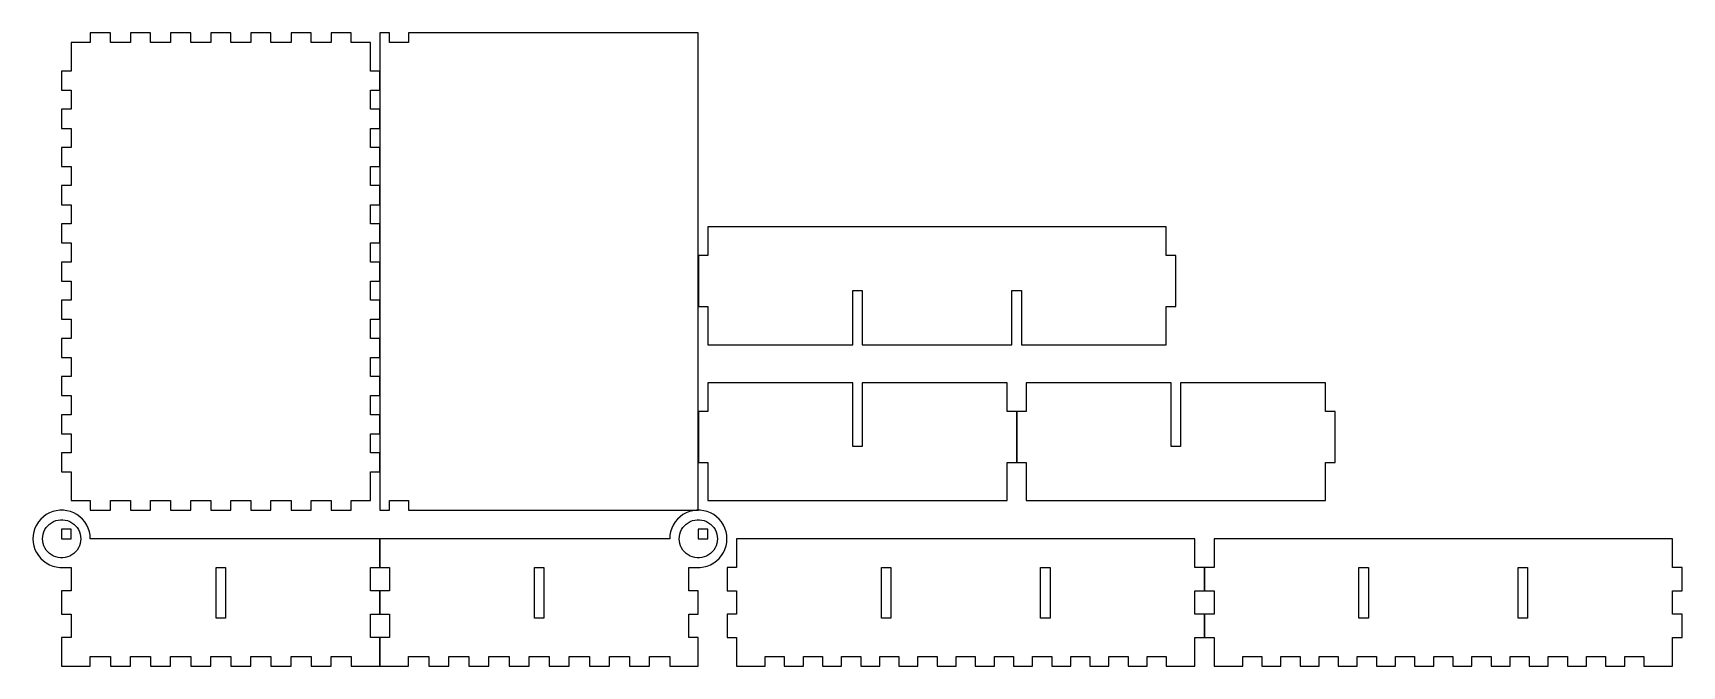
# Model space of a CAD drawing. Header units: metres. Extents: x -9 to 509, y 0 to 199.
import ezdxf

# ---------------------------------------------------------------- set-up
doc = ezdxf.new("R2010")
doc.units = ezdxf.units.M

msp = doc.modelspace()

# ---------------------------------------------------------------- linework, layer by layer
for p, q in [((15.3077, 199.01), (9, 199.01)), ((9, 199.01), (9, 196.01)), ((15.3077, 196.01), (15.3077, 199.01)), ((27.9231, 199.01), (21.6154, 199.01)), ((21.6154, 199.01), (21.6154, 196.01)), ((27.9231, 196.01), (27.9231, 199.01)), ((40.5385, 199.01), (34.2308, 199.01)), ((34.2308, 199.01), (34.2308, 196.01)), ((40.5385, 196.01), (40.5385, 199.01)), ((53.1539, 199.01), (46.8462, 199.01)), ((46.8462, 199.01), (46.8462, 196.01)), ((53.1539, 196.01), (53.1539, 199.01)), ((65.7692, 199.01), (59.4615, 199.01)), ((59.4615, 199.01), (59.4615, 196.01)), ((65.7692, 196.01), (65.7692, 199.01)), ((78.3846, 199.01), (72.0769, 199.01)), ((72.0769, 199.01), (72.0769, 196.01)), ((78.3846, 196.01), (78.3846, 199.01)), ((91, 199.01), (84.6923, 199.01)), ((84.6923, 199.01), (84.6923, 196.01)), ((91, 196.01), (91, 199.01)), ((103.01, 199.01), (100.01, 199.01)), ((100.01, 199.01), (100.01, 49.01)), ((103.01, 196.02), (103.01, 199.01)), ((200.01, 199.01), (109.01, 199.01)), ((109.01, 199.01), (109.01, 196.02)), ((200.01, 49.01), (200.01, 199.01)), ((9, 196.01), (2.99998, 196.01)), ((2.99998, 196.01), (2.99998, 187.01)), ((21.6154, 196.01), (15.3077, 196.01)), ((34.2308, 196.01), (27.9231, 196.01)), ((46.8462, 196.01), (40.5385, 196.01)), ((59.4615, 196.01), (53.1539, 196.01)), ((72.0769, 196.01), (65.7692, 196.01)), ((84.6923, 196.01), (78.3846, 196.01)), ((97, 196.01), (91, 196.01)), ((97, 187.01), (97, 196.01)), ((109.01, 196.02), (103.01, 196.02)), ((2.99998, 187.01), (0, 187.01)), ((0, 187.01), (0, 181.01)), ((100, 187.01), (97, 187.01)), ((100, 181.01), (100, 187.01)), ((0, 181.01), (2.99998, 181.01)), ((2.99998, 181.01), (2.99998, 175.01)), ((97, 175.01), (97, 181.01)), ((97, 181.01), (100, 181.01)), ((2.99998, 175.01), (0, 175.01)), ((0, 175.01), (0, 169.01)), ((100, 175.01), (97, 175.01)), ((100, 169.01), (100, 175.01)), ((0, 169.01), (2.99998, 169.01)), ((2.99998, 169.01), (2.99998, 163.01)), ((97, 163.01), (97, 169.01)), ((97, 169.01), (100, 169.01)), ((2.99998, 163.01), (0, 163.01)), ((0, 163.01), (0, 157.01)), ((100, 163.01), (97, 163.01)), ((100, 157.01), (100, 163.01)), ((0, 157.01), (2.99998, 157.01)), ((2.99998, 157.01), (2.99998, 151.01)), ((97, 151.01), (97, 157.01)), ((97, 157.01), (100, 157.01)), ((2.99998, 151.01), (0, 151.01)), ((0, 151.01), (0, 145.01)), ((100, 151.01), (97, 151.01)), ((100, 145.01), (100, 151.01)), ((0, 145.01), (2.99998, 145.01)), ((2.99998, 145.01), (2.99998, 139.01)), ((97, 139.01), (97, 145.01)), ((97, 145.01), (100, 145.01)), ((2.99998, 139.01), (0, 139.01)), ((0, 139.01), (0, 133.01)), ((100, 139.01), (97, 139.01)), ((100, 133.01), (100, 139.01)), ((347.02, 138.02), (203.02, 138.02)), ((203.02, 138.02), (203.02, 129.02)), ((347.02, 129.02), (347.02, 138.02)), ((0, 133.01), (2.99998, 133.01)), ((2.99998, 133.01), (3, 127.01)), ((97, 127.01), (97, 133.01)), ((97, 133.01), (100, 133.01)), ((3, 127.01), (0, 127.01)), ((0, 127.01), (0, 121.01)), ((100, 127.01), (97, 127.01)), ((100, 121.01), (100, 127.01)), ((203.02, 129.02), (200.02, 129.02)), ((200.02, 129.02), (200.02, 113.02)), ((350.02, 129.02), (347.02, 129.02)), ((350.02, 113.02), (350.02, 129.02)), ((0, 121.01), (3, 121.01)), ((3, 121.01), (3, 115.01)), ((97, 115.01), (97, 121.01)), ((97, 121.01), (100, 121.01)), ((3, 115.01), (0, 115.01)), ((0, 115.01), (0, 109.01)), ((100, 115.01), (97, 115.01)), ((100, 109.01), (100, 115.01)), ((248.52, 118.02), (251.52, 118.02)), ((248.52, 101.02), (248.52, 118.02)), ((251.52, 118.02), (251.52, 101.02)), ((298.52, 101.02), (298.52, 118.02)), ((298.52, 118.02), (301.52, 118.02)), ((301.52, 118.02), (301.52, 101.02)), ((0, 109.01), (3, 109.01)), ((3, 109.01), (3, 103.01)), ((97, 103.01), (97, 109.01)), ((97, 109.01), (100, 109.01)), ((200.02, 113.02), (203.02, 113.02)), ((203.02, 113.02), (203.02, 101.02)), ((347.02, 101.02), (347.02, 113.02)), ((347.02, 113.02), (350.02, 113.02)), ((3, 103.01), (0, 103.01)), ((0, 103.01), (0, 97.01)), ((100, 103.01), (97, 103.01)), ((100, 97.01), (100, 103.01)), ((203.02, 101.02), (248.52, 101.02)), ((251.52, 101.02), (298.52, 101.02)), ((301.52, 101.02), (347.02, 101.02)), ((0, 97.01), (3, 97.01)), ((3, 97.01), (3, 91.01)), ((97, 91.01), (97, 97.01)), ((97, 97.01), (100, 97.01)), ((3, 91.01), (0, 91.01)), ((0, 91.01), (0, 85.01)), ((100, 91.01), (97, 91.01)), ((100, 85.01), (100, 91.01)), ((248.52, 89.01), (203.02, 89.01)), ((203.02, 89.01), (203.02, 80.01)), ((248.52, 69.01), (248.52, 89.01)), ((297.02, 89.01), (251.52, 89.01)), ((251.52, 89.01), (251.52, 69.01)), ((297.02, 80.01), (297.02, 89.01)), ((348.53, 89.01), (303.03, 89.01)), ((303.03, 89.01), (303.03, 80.01)), ((348.53, 69.01), (348.53, 89.01)), ((397.03, 89.01), (351.53, 89.01)), ((351.53, 89.01), (351.53, 69.01)), ((397.03, 80.01), (397.03, 89.01)), ((0, 85.01), (3, 85.01)), ((3, 85.01), (3, 79.01)), ((97, 79.01), (97, 85.01)), ((97, 85.01), (100, 85.01)), ((3, 79.01), (0, 79.01)), ((0, 79.01), (0, 73.01)), ((100, 79.01), (97, 79.01)), ((100, 73.01), (100, 79.01)), ((203.02, 80.01), (200.02, 80.01)), ((200.02, 80.01), (200.02, 64.01)), ((300.02, 80.01), (297.02, 80.01)), ((300.02, 64.01), (300.02, 80.01)), ((303.03, 80.01), (300.03, 80.01)), ((300.03, 80.01), (300.03, 64.01)), ((400.03, 80.01), (397.03, 80.01)), ((400.03, 64.01), (400.03, 80.01)), ((0, 73.01), (3, 73.01)), ((3, 73.01), (3, 67.01)), ((97, 67.01), (97, 73.01)), ((97, 73.01), (100, 73.01)), ((251.52, 69.01), (248.52, 69.01)), ((351.53, 69.01), (348.53, 69.01)), ((3, 67.01), (0, 67.01)), ((0, 67.01), (0, 61.01)), ((100, 67.01), (97, 67.01)), ((100, 61.01), (100, 67.01)), ((200.02, 64.01), (203.02, 64.01)), ((203.02, 64.01), (203.02, 52.01)), ((297.02, 64.01), (300.02, 64.01)), ((297.02, 52.01), (297.02, 64.01)), ((300.03, 64.01), (303.03, 64.01)), ((303.03, 64.01), (303.03, 52.01)), ((397.03, 64.01), (400.03, 64.01)), ((397.03, 52.01), (397.03, 64.01)), ((0, 61.01), (3, 61.01)), ((3, 61.01), (3, 52.01)), ((97, 52.01), (97, 61.01)), ((97, 61.01), (100, 61.01)), ((3, 52.01), (9, 52.01)), ((9, 52.01), (9, 49.01)), ((15.3077, 52.01), (21.6154, 52.01)), ((15.3077, 49.01), (15.3077, 52.01)), ((21.6154, 52.01), (21.6154, 49.01)), ((27.9231, 49.01), (27.9231, 52.01)), ((27.9231, 52.01), (34.2308, 52.01)), ((34.2308, 52.01), (34.2308, 49.01)), ((40.5385, 49.01), (40.5385, 52.01)), ((40.5385, 52.01), (46.8461, 52.01)), ((46.8461, 52.01), (46.8461, 49.01)), ((53.1538, 49.01), (53.1538, 52.01)), ((53.1538, 52.01), (59.4615, 52.01)), ((59.4615, 52.01), (59.4615, 49.01)), ((65.7692, 49.01), (65.7692, 52.01)), ((65.7692, 52.01), (72.0769, 52.01)), ((72.0769, 52.01), (72.0769, 49.01)), ((78.3846, 49.01), (78.3846, 52.01)), ((78.3846, 52.01), (84.6923, 52.01)), ((84.6923, 52.01), (84.6923, 49.01)), ((91, 49.01), (91, 52.01)), ((91, 52.01), (97, 52.01)), ((103.01, 52), (109.01, 52)), ((103.01, 49.01), (103.01, 52)), ((109.01, 52), (109.01, 49.01)), ((203.02, 52.01), (297.02, 52.01)), ((303.03, 52.01), (397.03, 52.01)), ((-5.7368, 46.9346), (-6.56071, 46.1609)), ((-4.82243, 47.5989), (-5.7368, 46.9346)), ((-3.832, 48.1434), (-4.82243, 47.5989)), ((-2.78114, 48.5595), (-3.832, 48.1434)), ((-1.68642, 48.8406), (-2.78114, 48.5595)), ((-0.56511, 48.9822), (-1.68642, 48.8406)), ((0.56511, 48.9822), (-0.56511, 48.9822)), ((1.68642, 48.8406), (0.56511, 48.9822)), ((2.78114, 48.5595), (1.68642, 48.8406)), ((3.832, 48.1434), (2.78114, 48.5595)), ((4.82243, 47.5989), (3.832, 48.1434)), ((5.7368, 46.9346), (4.82243, 47.5989)), ((6.56071, 46.1609), (5.7368, 46.9346)), ((9, 49.01), (15.3077, 49.01)), ((21.6154, 49.01), (27.9231, 49.01)), ((34.2308, 49.01), (40.5385, 49.01)), ((46.8461, 49.01), (53.1538, 49.01)), ((59.4615, 49.01), (65.7692, 49.01)), ((72.0769, 49.01), (78.3846, 49.01)), ((84.6923, 49.01), (91, 49.01)), ((100.01, 49.01), (103.01, 49.01)), ((109.01, 49.01), (200.01, 49.01)), ((194.273, 46.9346), (193.449, 46.1609)), ((195.188, 47.5989), (194.273, 46.9346)), ((196.178, 48.1434), (195.188, 47.5989)), ((197.229, 48.5595), (196.178, 48.1434)), ((198.324, 48.8406), (197.229, 48.5595)), ((199.445, 48.9822), (198.324, 48.8406)), ((200.575, 48.9822), (199.445, 48.9822)), ((201.696, 48.8406), (200.575, 48.9822)), ((202.791, 48.5595), (201.696, 48.8406)), ((203.842, 48.1434), (202.791, 48.5595)), ((204.832, 47.5989), (203.842, 48.1434)), ((205.747, 46.9346), (204.832, 47.5989)), ((206.571, 46.1609), (205.747, 46.9346)), ((-8.71724, 42.2382), (-8.92903, 41.128)), ((-8.36798, 43.3131), (-8.71724, 42.2382)), ((-7.88675, 44.3358), (-8.36798, 43.3131)), ((-7.28114, 45.2901), (-7.88675, 44.3358)), ((-6.56071, 46.1609), (-7.28114, 45.2901)), ((-5.95268, 40.752), (-5.81149, 41.4921)), ((-5.81149, 41.4921), (-5.57864, 42.2087)), ((-5.57864, 42.2087), (-5.25783, 42.8905)), ((-5.25783, 42.8905), (-4.8541, 43.5267)), ((-4.8541, 43.5267), (-4.37381, 44.1073)), ((-4.37381, 44.1073), (-3.82454, 44.6231)), ((-3.82454, 44.6231), (-3.21495, 45.066)), ((-3.21495, 45.066), (-2.55467, 45.429)), ((-2.55467, 45.429), (-1.8541, 45.7063)), ((-1.8541, 45.7063), (-1.12428, 45.8937)), ((-1.12428, 45.8937), (-0.37674, 45.9882)), ((-0.37674, 45.9882), (0.37674, 45.9882)), ((3, 43), (0, 43)), ((0, 43), (0, 40)), ((0.37674, 45.9882), (1.12428, 45.8937)), ((1.12428, 45.8937), (1.8541, 45.7063)), ((1.8541, 45.7063), (2.55467, 45.429)), ((2.55467, 45.429), (3.21495, 45.066)), ((3, 40), (3, 43)), ((3.21495, 45.066), (3.82454, 44.6231)), ((3.82454, 44.6231), (4.37381, 44.1073)), ((4.37381, 44.1073), (4.8541, 43.5267)), ((4.8541, 43.5267), (5.25783, 42.8905)), ((5.25783, 42.8905), (5.57864, 42.2087)), ((5.57864, 42.2087), (5.81149, 41.4921)), ((5.81149, 41.4921), (5.95268, 40.752)), ((7.28114, 45.2901), (6.56071, 46.1609)), ((7.88675, 44.3358), (7.28114, 45.2901)), ((8.36798, 43.3131), (7.88675, 44.3358)), ((8.71724, 42.2382), (8.36798, 43.3131)), ((8.92903, 41.128), (8.71724, 42.2382)), ((191.293, 42.2382), (191.081, 41.128)), ((191.642, 43.3131), (191.293, 42.2382)), ((192.123, 44.3358), (191.642, 43.3131)), ((192.729, 45.2901), (192.123, 44.3358)), ((193.449, 46.1609), (192.729, 45.2901)), ((194.057, 40.752), (194.199, 41.4921)), ((194.199, 41.4921), (194.431, 42.2087)), ((194.431, 42.2087), (194.752, 42.8905)), ((194.752, 42.8905), (195.156, 43.5267)), ((195.156, 43.5267), (195.636, 44.1073)), ((195.636, 44.1073), (196.185, 44.6231)), ((196.185, 44.6231), (196.795, 45.066)), ((196.795, 45.066), (197.455, 45.429)), ((197.455, 45.429), (198.156, 45.7063)), ((198.156, 45.7063), (198.886, 45.8937)), ((198.886, 45.8937), (199.633, 45.9882)), ((199.633, 45.9882), (200.387, 45.9882)), ((203.01, 43), (200.01, 43)), ((200.01, 43), (200.01, 40)), ((200.387, 45.9882), (201.134, 45.8937)), ((201.134, 45.8937), (201.864, 45.7063)), ((201.864, 45.7063), (202.565, 45.429)), ((202.565, 45.429), (203.225, 45.066)), ((203.01, 40), (203.01, 43)), ((203.225, 45.066), (203.835, 44.6231)), ((203.835, 44.6231), (204.384, 44.1073)), ((204.384, 44.1073), (204.864, 43.5267)), ((204.864, 43.5267), (205.268, 42.8905)), ((205.268, 42.8905), (205.589, 42.2087)), ((205.589, 42.2087), (205.821, 41.4921)), ((205.821, 41.4921), (205.963, 40.752)), ((207.291, 45.2901), (206.571, 46.1609)), ((207.897, 44.3358), (207.291, 45.2901)), ((208.378, 43.3131), (207.897, 44.3358)), ((208.727, 42.2382), (208.378, 43.3131)), ((208.939, 41.128), (208.727, 42.2382)), ((-8.92903, 41.128), (-9, 40)), ((-9, 40), (-8.92903, 38.872)), ((-8.92903, 38.872), (-8.71724, 37.7618)), ((-8.71724, 37.7618), (-8.36798, 36.6869)), ((-8.36798, 36.6869), (-7.88675, 35.6642)), ((-6, 40), (-5.95268, 40.752)), ((-5.95268, 39.248), (-6, 40)), ((-5.81149, 38.5079), (-5.95268, 39.248)), ((-5.57864, 37.7913), (-5.81149, 38.5079)), ((-5.25783, 37.1095), (-5.57864, 37.7913)), ((-4.8541, 36.4733), (-5.25783, 37.1095)), ((-4.37381, 35.8927), (-4.8541, 36.4733)), ((0, 40), (3, 40)), ((4.8541, 36.4733), (4.37381, 35.8927)), ((5.25783, 37.1095), (4.8541, 36.4733)), ((5.57864, 37.7913), (5.25783, 37.1095)), ((5.81149, 38.5079), (5.57864, 37.7913)), ((5.95268, 39.248), (5.81149, 38.5079)), ((5.95268, 40.752), (6, 40)), ((6, 40), (5.95268, 39.248)), ((9, 40), (8.92903, 41.128)), ((100, 40), (9, 40)), ((100, 31), (100, 40)), ((191.01, 40), (100.01, 40)), ((100.01, 40), (100.01, 31)), ((191.081, 41.128), (191.01, 40)), ((194.01, 40), (194.057, 40.752)), ((194.057, 39.248), (194.01, 40)), ((194.199, 38.5079), (194.057, 39.248)), ((194.431, 37.7913), (194.199, 38.5079)), ((194.752, 37.1095), (194.431, 37.7913)), ((195.156, 36.4733), (194.752, 37.1095)), ((195.636, 35.8927), (195.156, 36.4733)), ((200.01, 40), (203.01, 40)), ((204.864, 36.4733), (204.384, 35.8927)), ((205.268, 37.1095), (204.864, 36.4733)), ((205.589, 37.7913), (205.268, 37.1095)), ((205.821, 38.5079), (205.589, 37.7913)), ((205.963, 39.248), (205.821, 38.5079)), ((205.963, 40.752), (206.01, 40)), ((206.01, 40), (205.963, 39.248)), ((207.897, 35.6642), (208.378, 36.6869)), ((208.378, 36.6869), (208.727, 37.7618)), ((208.727, 37.7618), (208.939, 38.872)), ((209.01, 40), (208.939, 41.128)), ((208.939, 38.872), (209.01, 40)), ((356.02, 40), (212.02, 40)), ((212.02, 40), (212.02, 31)), ((356.02, 31), (356.02, 40)), ((506.03, 40), (362.03, 40)), ((362.03, 40), (362.03, 31)), ((506.03, 31), (506.03, 40)), ((-7.88675, 35.6642), (-7.28114, 34.7099)), ((-7.28114, 34.7099), (-6.56071, 33.8391)), ((-6.56071, 33.8391), (-5.7368, 33.0654)), ((-5.7368, 33.0654), (-4.82243, 32.401)), ((-4.82243, 32.401), (-3.832, 31.8566)), ((-3.82454, 35.3769), (-4.37381, 35.8927)), ((-3.832, 31.8566), (-2.78114, 31.4405)), ((-3.21495, 34.934), (-3.82454, 35.3769)), ((-2.55467, 34.571), (-3.21495, 34.934)), ((-2.78114, 31.4405), (-1.68642, 31.1594)), ((-1.8541, 34.2937), (-2.55467, 34.571)), ((-1.12428, 34.1063), (-1.8541, 34.2937)), ((-1.68642, 31.1594), (-0.56511, 31.0177)), ((-0.37674, 34.0118), (-1.12428, 34.1063)), ((0.37674, 34.0118), (-0.37674, 34.0118)), ((1.12428, 34.1063), (0.37674, 34.0118)), ((1.8541, 34.2937), (1.12428, 34.1063)), ((2.55467, 34.571), (1.8541, 34.2937)), ((3.21495, 34.934), (2.55467, 34.571)), ((3.82454, 35.3769), (3.21495, 34.934)), ((4.37381, 35.8927), (3.82454, 35.3769)), ((196.185, 35.3769), (195.636, 35.8927)), ((196.795, 34.934), (196.185, 35.3769)), ((197.455, 34.571), (196.795, 34.934)), ((198.156, 34.2937), (197.455, 34.571)), ((198.886, 34.1063), (198.156, 34.2937)), ((199.633, 34.0118), (198.886, 34.1063)), ((200.387, 34.0118), (199.633, 34.0118)), ((201.134, 34.1063), (200.387, 34.0118)), ((200.575, 31.0177), (201.696, 31.1594)), ((201.864, 34.2937), (201.134, 34.1063)), ((201.696, 31.1594), (202.791, 31.4405)), ((202.565, 34.571), (201.864, 34.2937)), ((203.225, 34.934), (202.565, 34.571)), ((202.791, 31.4405), (203.842, 31.8566)), ((203.835, 35.3769), (203.225, 34.934)), ((204.384, 35.8927), (203.835, 35.3769)), ((203.842, 31.8566), (204.832, 32.401)), ((204.832, 32.401), (205.747, 33.0654)), ((205.747, 33.0654), (206.571, 33.8391)), ((206.571, 33.8391), (207.291, 34.7099)), ((207.291, 34.7099), (207.897, 35.6642)), ((-0.56511, 31.0177), (0, 31.0177)), ((0, 31.0177), (0, 31)), ((0, 31), (2.99998, 31)), ((2.99998, 31), (2.99998, 23.6667)), ((48.5, 15), (48.5, 31)), ((48.5, 31), (51.51, 31)), ((51.51, 31), (51.51, 15)), ((97, 23.6667), (97, 31)), ((97, 31), (100, 31)), ((100.01, 31), (103.01, 31)), ((103.01, 31), (103.01, 23.6667)), ((148.51, 15), (148.51, 31)), ((148.51, 31), (151.52, 31)), ((151.52, 31), (151.52, 15)), ((197.01, 23.6667), (197.01, 31)), ((197.01, 31), (200.01, 31)), ((200.01, 31), (200.01, 31.0177)), ((200.01, 31.0177), (200.575, 31.0177)), ((212.02, 31), (209.02, 31)), ((209.02, 31), (209.02, 23.6667)), ((257.52, 15), (257.52, 31)), ((257.52, 31), (260.53, 31)), ((260.53, 31), (260.53, 15)), ((307.52, 15), (307.52, 31)), ((307.52, 31), (310.53, 31)), ((310.53, 31), (310.53, 15)), ((359.02, 31), (356.02, 31)), ((359.02, 23.6667), (359.02, 31)), ((362.03, 31), (359.03, 31)), ((359.03, 31), (359.03, 23.6667)), ((407.53, 15), (407.53, 31)), ((407.53, 31), (410.54, 31)), ((410.54, 31), (410.54, 15)), ((457.53, 15), (457.53, 31)), ((457.53, 31), (460.54, 31)), ((460.54, 31), (460.54, 15)), ((509.03, 31), (506.03, 31)), ((509.03, 23.6667), (509.03, 31)), ((2.99998, 23.6667), (0, 23.6667)), ((0, 23.6667), (0, 16.3333)), ((100, 23.6667), (97, 23.6667)), ((100, 16.3333), (100, 23.6667)), ((103.01, 23.6667), (100.01, 23.6667)), ((100.01, 23.6667), (100.01, 16.3333)), ((200.01, 23.6667), (197.01, 23.6667)), ((200.01, 16.3333), (200.01, 23.6667)), ((209.02, 23.6667), (212.02, 23.6667)), ((212.02, 23.6667), (212.02, 16.3333)), ((356.02, 16.3333), (356.02, 23.6667)), ((356.02, 23.6667), (359.02, 23.6667)), ((359.03, 23.6667), (362.03, 23.6667)), ((362.03, 23.6667), (362.03, 16.3333)), ((506.03, 16.3333), (506.03, 23.6667)), ((506.03, 23.6667), (509.03, 23.6667)), ((0, 16.3333), (3, 16.3333)), ((3, 16.3333), (3, 9.00002)), ((97, 9), (97, 16.3333)), ((97, 16.3333), (100, 16.3333)), ((100.01, 16.3333), (103.01, 16.3333)), ((103.01, 16.3333), (103.01, 9.00002)), ((197.01, 9), (197.01, 16.3333)), ((197.01, 16.3333), (200.01, 16.3333)), ((212.02, 16.3333), (209.02, 16.3333)), ((209.02, 16.3333), (209.02, 9.00002)), ((359.02, 16.3333), (356.02, 16.3333)), ((359.02, 9), (359.02, 16.3333)), ((362.03, 16.3333), (359.03, 16.3333)), ((359.03, 16.3333), (359.03, 9.00002)), ((509.03, 16.3333), (506.03, 16.3333)), ((509.03, 9), (509.03, 16.3333)), ((51.51, 15), (48.5, 15)), ((151.52, 15), (148.51, 15)), ((260.53, 15), (257.52, 15)), ((310.53, 15), (307.52, 15)), ((410.54, 15), (407.53, 15)), ((460.54, 15), (457.53, 15)), ((3, 9.00002), (0, 9.00002)), ((0, 9.00002), (0, 0)), ((100, 9), (97, 9)), ((100, 0), (100, 9)), ((103.01, 9.00002), (100.01, 9.00002)), ((100.01, 9.00002), (100.01, 0)), ((200.01, 9), (197.01, 9)), ((200.01, 0), (200.01, 9)), ((209.02, 9.00002), (212.02, 9.00002)), ((212.02, 9.00002), (212.02, 0)), ((356.02, 0), (356.02, 9)), ((356.02, 9), (359.02, 9)), ((359.03, 9.00002), (362.03, 9.00002)), ((362.03, 9.00002), (362.03, 0)), ((506.03, 0), (506.03, 9)), ((506.03, 9), (509.03, 9)), ((0, 0), (9, 0)), ((9, 3), (15.3077, 3)), ((9, 0), (9, 3)), ((15.3077, 3), (15.3077, 0)), ((15.3077, 0), (21.6154, 0)), ((21.6154, 0), (21.6154, 3)), ((21.6154, 3), (27.9231, 3)), ((27.9231, 3), (27.9231, 0)), ((27.9231, 0), (34.2308, 0)), ((34.2308, 0), (34.2308, 3)), ((34.2308, 3), (40.5385, 3)), ((40.5385, 3), (40.5385, 0)), ((40.5385, 0), (46.8461, 0)), ((46.8461, 0), (46.8461, 3)), ((46.8461, 3), (53.1538, 3)), ((53.1538, 3), (53.1538, 0)), ((53.1538, 0), (59.4615, 0)), ((59.4615, 0), (59.4615, 3)), ((59.4615, 3), (65.7692, 3)), ((65.7692, 3), (65.7692, 0)), ((65.7692, 0), (72.0769, 0)), ((72.0769, 0), (72.0769, 3)), ((72.0769, 3), (78.3846, 3)), ((78.3846, 3), (78.3846, 0)), ((78.3846, 0), (84.6923, 0)), ((84.6923, 0), (84.6923, 3)), ((84.6923, 3), (91, 3)), ((91, 3), (91, 0)), ((91, 0), (100, 0)), ((100.01, 0), (109.01, 0)), ((109.01, 3), (115.318, 3)), ((109.01, 0), (109.01, 3)), ((115.318, 3), (115.318, 0)), ((115.318, 0), (121.625, 0)), ((121.625, 0), (121.625, 3)), ((121.625, 3), (127.933, 3)), ((127.933, 3), (127.933, 0)), ((127.933, 0), (134.241, 0)), ((134.241, 0), (134.241, 3)), ((134.241, 3), (140.548, 3)), ((140.548, 3), (140.548, 0)), ((140.548, 0), (146.856, 0)), ((146.856, 0), (146.856, 3)), ((146.856, 3), (153.164, 3)), ((153.164, 3), (153.164, 0)), ((153.164, 0), (159.472, 0)), ((159.472, 0), (159.472, 3)), ((159.472, 3), (165.779, 3)), ((165.779, 3), (165.779, 0)), ((165.779, 0), (172.087, 0)), ((172.087, 0), (172.087, 3)), ((172.087, 3), (178.395, 3)), ((178.395, 3), (178.395, 0)), ((178.395, 0), (184.702, 0)), ((184.702, 0), (184.702, 3)), ((184.702, 3), (191.01, 3)), ((191.01, 3), (191.01, 0)), ((191.01, 0), (200.01, 0)), ((212.02, 0), (221.02, 0)), ((221.02, 3), (227.02, 3)), ((221.02, 0), (221.02, 3)), ((227.02, 3), (227.02, 0)), ((227.02, 0), (233.02, 0)), ((233.02, 0), (233.02, 3)), ((233.02, 3), (239.02, 3)), ((239.02, 3), (239.02, 0)), ((239.02, 0), (245.02, 0)), ((245.02, 0), (245.02, 3)), ((245.02, 3), (251.02, 3)), ((251.02, 3), (251.02, 0)), ((251.02, 0), (257.02, 0)), ((257.02, 0), (257.02, 3)), ((257.02, 3), (263.02, 3)), ((263.02, 3), (263.02, 0)), ((263.02, 0), (269.02, 0)), ((269.02, 0), (269.02, 3)), ((269.02, 3), (275.02, 3)), ((275.02, 3), (275.02, 0)), ((275.02, 0), (281.02, 0)), ((281.02, 0), (281.02, 3)), ((281.02, 3), (287.02, 3)), ((287.02, 3), (287.02, 0)), ((287.02, 0), (293.02, 0)), ((293.02, 0), (293.02, 3)), ((293.02, 3), (299.02, 3)), ((299.02, 3), (299.02, 0)), ((299.02, 0), (305.02, 0)), ((305.02, 0), (305.02, 3)), ((305.02, 3), (311.02, 3)), ((311.02, 3), (311.02, 0)), ((311.02, 0), (317.02, 0)), ((317.02, 0), (317.02, 3)), ((317.02, 3), (323.02, 3)), ((323.02, 3), (323.02, 0)), ((323.02, 0), (329.02, 0)), ((329.02, 0), (329.02, 3)), ((329.02, 3), (335.02, 3)), ((335.02, 3), (335.02, 0)), ((335.02, 0), (341.02, 0)), ((341.02, 0), (341.02, 3)), ((341.02, 3), (347.02, 3)), ((347.02, 3), (347.02, 0)), ((347.02, 0), (356.02, 0)), ((362.03, 0), (371.03, 0)), ((371.03, 3), (377.03, 3)), ((371.03, 0), (371.03, 3)), ((377.03, 3), (377.03, 0)), ((377.03, 0), (383.03, 0)), ((383.03, 0), (383.03, 3)), ((383.03, 3), (389.03, 3)), ((389.03, 3), (389.03, 0)), ((389.03, 0), (395.03, 0)), ((395.03, 0), (395.03, 3)), ((395.03, 3), (401.03, 3)), ((401.03, 3), (401.03, 0)), ((401.03, 0), (407.03, 0)), ((407.03, 0), (407.03, 3)), ((407.03, 3), (413.03, 3)), ((413.03, 3), (413.03, 0)), ((413.03, 0), (419.03, 0)), ((419.03, 0), (419.03, 3)), ((419.03, 3), (425.03, 3)), ((425.03, 3), (425.03, 0)), ((425.03, 0), (431.03, 0)), ((431.03, 0), (431.03, 3)), ((431.03, 3), (437.03, 3)), ((437.03, 3), (437.03, 0)), ((437.03, 0), (443.03, 0)), ((443.03, 0), (443.03, 3)), ((443.03, 3), (449.03, 3)), ((449.03, 3), (449.03, 0)), ((449.03, 0), (455.03, 0)), ((455.03, 0), (455.03, 3)), ((455.03, 3), (461.03, 3)), ((461.03, 3), (461.03, 0)), ((461.03, 0), (467.03, 0)), ((467.03, 0), (467.03, 3)), ((467.03, 3), (473.03, 3)), ((473.03, 3), (473.03, 0)), ((473.03, 0), (479.03, 0)), ((479.03, 0), (479.03, 3)), ((479.03, 3), (485.03, 3)), ((485.03, 3), (485.03, 0)), ((485.03, 0), (491.03, 0)), ((491.03, 0), (491.03, 3)), ((491.03, 3), (497.03, 3)), ((497.03, 3), (497.03, 0)), ((497.03, 0), (506.03, 0))]:
    msp.add_line(p, q)

doc.saveas('drawing.dxf')
